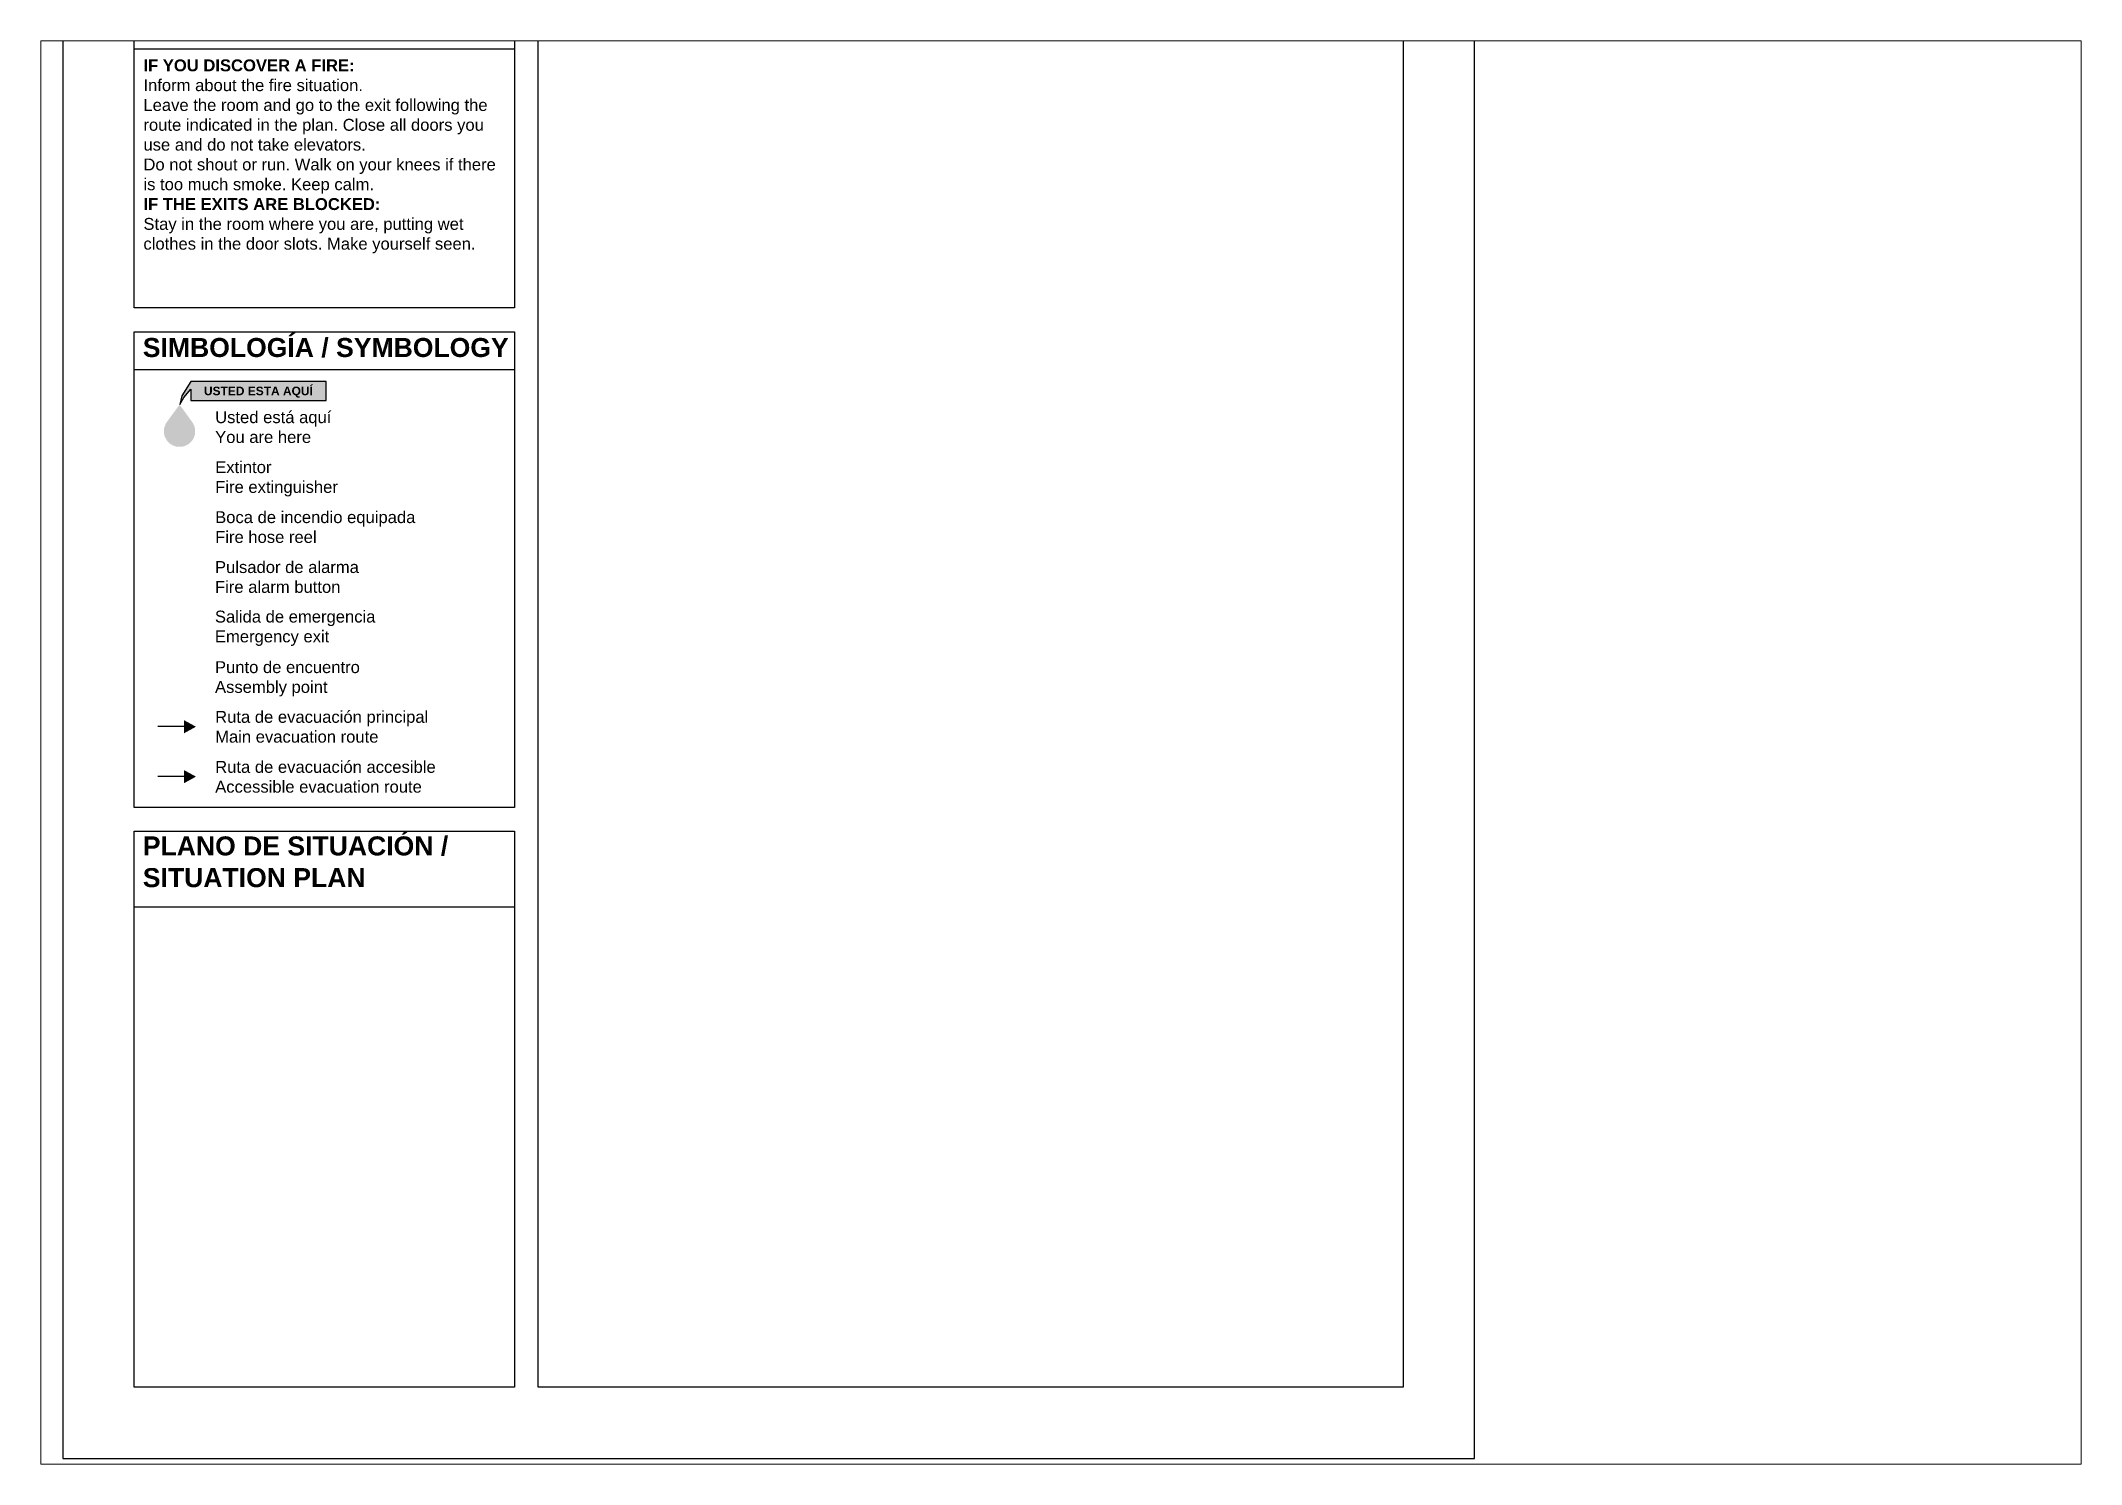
# Paper-space layout 'Layout1' of a CAD drawing. Extents: x 1.13 to 10.16, y 0.79 to 7.08.
# The model-space entities are those that its viewports show. They can reach past a viewport. Long polylines and large blocks are cut down to what shows.
import ezdxf
from ezdxf.enums import TextEntityAlignment as Align

# ---------------------------------------------------------------- set-up
doc = ezdxf.new("R2010")
doc.units = 0
doc.header["$MEASUREMENT"] = 0
doc.layers.add('Dimensiones A3', color=7, linetype='Continuous', plot=False)
doc.layers.add('Plano situación', color=7, linetype='Continuous')
doc.styles.add('21', font='arialbd_0.ttf', dxfattribs={"height": 1})

# ---------------------------------------------------------------- blocks, each defined once
blk = doc.blocks.new('USTEDAQUI')
h = blk.add_hatch(color=164)
h.dxf.hatch_style = 1
edge = h.paths.add_edge_path()
edge.add_spline(control_points=[(1.6, 7.04), (1.6, 7.04), (2.2, 7.04), (2.2, 7.04), (2.2, 7.04), (2.2, 7.04), (20.6, 7.04), (20.6, 7.04), (20.6, 7.04), (20.6, 7.04), (20.6, 4.4), (20.6, 4.4), (20.6, 4.4), (20.6, 4.4), (1.6, 4.4), (1.6, 4.4), (1.6, 4.4), (1.6, 4.4), (1.6, 5.98), (1.6, 5.98), (1.6, 5.98), (1.6, 5.98), (0.63, 4.82), (0.63, 4.82), (0.63, 4.82), (0.63, 4.82), (0.04, 3.8), (0.04, 3.8), (0.04, 3.8), (0.04, 3.8), (0.32, 5.05), (0.32, 5.05), (0.32, 5.05), (0.32, 5.05), (1.6, 7.04), (1.6, 7.04)], knot_values=[0, 0, 0, 0, 0.1, 0.1, 0.1, 0.1, 0.2, 0.2, 0.2, 0.2, 0.3, 0.3, 0.3, 0.3, 0.4, 0.4, 0.4, 0.4, 0.5, 0.5, 0.5, 0.5, 0.6, 0.6, 0.6, 0.6, 0.7, 0.7, 0.7, 0.7, 0.8, 0.8, 0.8, 0.8, 1, 1, 1, 1], degree=3, periodic=0)
h = blk.add_hatch(color=164)
h.dxf.hatch_style = 1
edge = h.paths.add_edge_path()
edge.add_spline(control_points=[(1.79, 1.37), (1.79, 1.37), (1.79, 1.37), (1.79, 1.37), (1.79, 1.37), (1.79, 1.37), (1.35, 1.98), (0.91, 2.58)], knot_values=[0.011111, 0.011111, 0.011111, 0.011111, 0.011111, 0.011111, 0.011111, 0.011111, 0.022222, 0.022222, 0.022222, 0.022222], degree=3, periodic=0)
edge.add_spline(control_points=[(0.91, 2.58), (0.47, 3.19), (0.02, 3.79), (0.02, 3.79), (0.02, 3.79), (-1.76, 1.37), (-1.76, 1.37), (-1.76, 1.37), (-1.76, 1.37), (-1.94, 1.07), (-1.94, 1.07), (-1.94, 1.07), (-1.94, 1.07), (-2.06, 0.76), (-2.06, 0.76)], knot_values=[0.911112, 0.911112, 0.911112, 0.911112, 0.922223, 0.922223, 0.922223, 0.966668, 0.966668, 0.966668, 0.966668, 0.98889, 0.98889, 0.98889, 0.98889, 1.011111, 1.011111, 1.011111, 1.011111], degree=3, periodic=0)
edge.add_spline(control_points=[(-2.06, 0.76), (-2.06, 0.76), (-2.06, 0.76), (-2.06, 0.76), (-2.06, 0.76), (-2.09, 0.65), (-2.12, 0.55), (-2.14, 0.45)], knot_values=[0.888889, 0.888889, 0.888889, 0.888889, 0.88889, 0.88889, 0.88889, 0.88889, 0.911112, 0.911112, 0.911112, 0.911112], degree=3, periodic=0)
edge.add_spline(control_points=[(-2.15, 0.39), (-2.17, 0.29), (-2.18, 0.18), (-2.18, 0.08)], knot_values=[0.822222, 0.822222, 0.822222, 0.822222, 0.844444, 0.844444, 0.844444, 0.844444], degree=3, periodic=0)
edge.add_spline(control_points=[(-2.18, 0.07), (-2.18, -0.15), (-2.15, -0.37), (-2.08, -0.58)], knot_values=[0.755556, 0.755556, 0.755556, 0.755556, 0.777778, 0.777778, 0.777778, 0.777778], degree=3, periodic=0)
edge.add_spline(control_points=[(-2.06, -0.63), (-2.03, -0.73), (-1.99, -0.82), (-1.94, -0.91)], knot_values=[0.688889, 0.688889, 0.688889, 0.688889, 0.711111, 0.711111, 0.711111, 0.711111], degree=3, periodic=0)
edge.add_spline(control_points=[(-1.93, -0.93), (-1.83, -1.12), (-1.71, -1.29), (-1.56, -1.45)], knot_values=[0.622222, 0.622222, 0.622222, 0.622222, 0.644444, 0.644444, 0.644444, 0.644444], degree=3, periodic=0)
edge.add_spline(control_points=[(-1.53, -1.48), (-1.53, -1.48), (-1.46, -1.54), (-1.46, -1.54)], knot_values=[0.577778, 0.577778, 0.577778, 0.577778, 0.6, 0.6, 0.6, 0.6], degree=3, periodic=0)
edge.add_spline(control_points=[(-1.46, -1.54), (-1.46, -1.54), (-1.46, -1.54), (-1.46, -1.54), (-1.46, -1.54), (-1.45, -1.55), (-1.44, -1.56), (-1.43, -1.57)], knot_values=[0.566667, 0.566667, 0.566667, 0.566667, 0.566667, 0.566667, 0.566667, 0.566667, 0.577778, 0.577778, 0.577778, 0.577778], degree=3, periodic=0)
edge.add_spline(control_points=[(-1.43, -1.57), (-1.42, -1.58), (-1.41, -1.59), (-1.4, -1.6), (-1.4, -1.6), (-1.4, -1.6), (-1.27, -1.71), (-1.27, -1.71), (-1.27, -1.71), (-1.27, -1.71), (-1.27, -1.71), (-1.27, -1.71)], knot_values=[0.533333, 0.533333, 0.533333, 0.533333, 0.544444, 0.544444, 0.544444, 0.544444, 0.566666, 0.566666, 0.566666, 0.566666, 0.566667, 0.566667, 0.566667, 0.566667], degree=3, periodic=0)
edge.add_spline(control_points=[(-1.27, -1.71), (-1.27, -1.71), (-1.2, -1.75), (-1.2, -1.75)], knot_values=[0.511111, 0.511111, 0.511111, 0.511111, 0.533333, 0.533333, 0.533333, 0.533333], degree=3, periodic=0)
edge.add_spline(control_points=[(-1.2, -1.75), (-1.2, -1.75), (-1.2, -1.75), (-1.2, -1.75), (-1.2, -1.75), (-0.94, -1.92), (-0.65, -2.04), (-0.32, -2.1), (-0.32, -2.1), (-0.32, -2.1), (-0.32, -2.1), (-0.32, -2.1)], knot_values=[0.488889, 0.488889, 0.488889, 0.488889, 0.488889, 0.488889, 0.488889, 0.488889, 0.511111, 0.511111, 0.511111, 0.511111, 0.511111, 0.511111, 0.511111, 0.511111], degree=3, periodic=0)
edge.add_spline(control_points=[(-0.32, -2.1), (-0.32, -2.1), (-0.32, -2.1), (-0.32, -2.1), (-0.32, -2.1)], knot_values=[0.466667, 0.466667, 0.466667, 0.466667, 0.488889, 0.488889, 0.488889, 0.488889, 0.488889], degree=3, periodic=0)
edge.add_spline(control_points=[(-0.32, -2.1), (-0.32, -2.1), (0.03, -2.11), (0.03, -2.11)], knot_values=[0.444445, 0.444445, 0.444445, 0.444445, 0.466667, 0.466667, 0.466667, 0.466667], degree=3, periodic=0)
edge.add_spline(control_points=[(0.03, -2.11), (0.03, -2.11), (0.03, -2.11), (0.03, -2.11), (0.03, -2.11), (0.03, -2.11), (0.35, -2.1), (0.35, -2.1), (0.35, -2.1), (0.35, -2.1), (0.35, -2.1), (0.35, -2.1)], knot_values=[0.422222, 0.422222, 0.422222, 0.422222, 0.422222, 0.422222, 0.422222, 0.422222, 0.444444, 0.444444, 0.444444, 0.444444, 0.444445, 0.444445, 0.444445, 0.444445], degree=3, periodic=0)
edge.add_spline(control_points=[(0.36, -2.1), (0.36, -2.1), (0.36, -2.1), (0.36, -2.1), (0.36, -2.1)], knot_values=[0.377778, 0.377778, 0.377778, 0.377778, 0.4, 0.4, 0.4, 0.4, 0.4], degree=3, periodic=0)
edge.add_spline(control_points=[(0.36, -2.1), (0.7, -2.04), (1.01, -1.91), (1.27, -1.73)], knot_values=[0.355556, 0.355556, 0.355556, 0.355556, 0.377778, 0.377778, 0.377778, 0.377778], degree=3, periodic=0)
edge.add_spline(control_points=[(1.27, -1.73), (1.27, -1.73), (1.27, -1.73), (1.27, -1.73), (1.27, -1.73), (1.27, -1.73), (1.31, -1.71), (1.31, -1.71), (1.31, -1.71), (1.31, -1.71), (1.31, -1.71), (1.31, -1.71)], knot_values=[0.333333, 0.333333, 0.333333, 0.333333, 0.333333, 0.333333, 0.333333, 0.333333, 0.355556, 0.355556, 0.355556, 0.355556, 0.355556, 0.355556, 0.355556, 0.355556], degree=3, periodic=0)
edge.add_spline(control_points=[(1.37, -1.66), (1.37, -1.66), (1.37, -1.66), (1.37, -1.66), (1.37, -1.66), (1.41, -1.63), (1.45, -1.59), (1.48, -1.56)], knot_values=[0.288889, 0.288889, 0.288889, 0.288889, 0.288889, 0.288889, 0.288889, 0.288889, 0.311111, 0.311111, 0.311111, 0.311111], degree=3, periodic=0)
edge.add_spline(control_points=[(1.58, -1.48), (1.58, -1.48), (1.63, -1.42), (1.63, -1.42)], knot_values=[0.244445, 0.244445, 0.244445, 0.244445, 0.266666, 0.266666, 0.266666, 0.266666], degree=3, periodic=0)
edge.add_spline(control_points=[(1.63, -1.42), (1.63, -1.42), (1.63, -1.42), (1.63, -1.42), (1.63, -1.42), (1.84, -1.2), (2, -0.93), (2.09, -0.64)], knot_values=[0.222222, 0.222222, 0.222222, 0.222222, 0.222223, 0.222223, 0.222223, 0.222223, 0.244445, 0.244445, 0.244445, 0.244445], degree=3, periodic=0)
edge.add_spline(control_points=[(2.09, -0.64), (2.09, -0.64), (2.09, -0.64), (2.09, -0.64), (2.09, -0.64), (2.09, -0.64), (2.11, -0.6), (2.11, -0.6), (2.11, -0.6), (2.11, -0.6), (2.11, -0.6), (2.11, -0.6)], knot_values=[0.2, 0.2, 0.2, 0.2, 0.2, 0.2, 0.2, 0.2, 0.222222, 0.222222, 0.222222, 0.222222, 0.222222, 0.222222, 0.222222, 0.222222], degree=3, periodic=0)
edge.add_spline(control_points=[(2.12, -0.57), (2.18, -0.38), (2.21, -0.17), (2.21, 0.04)], knot_values=[0.155556, 0.155556, 0.155556, 0.155556, 0.177778, 0.177778, 0.177778, 0.177778], degree=3, periodic=0)
edge.add_spline(control_points=[(2.21, 0.12), (2.21, 0.22), (2.2, 0.32), (2.18, 0.42)], knot_values=[0.088889, 0.088889, 0.088889, 0.088889, 0.111111, 0.111111, 0.111111, 0.111111], degree=3, periodic=0)
edge.add_spline(control_points=[(2.18, 0.42), (2.18, 0.42), (2.18, 0.42), (2.18, 0.42), (2.18, 0.42), (2.17, 0.53), (2.14, 0.64), (2.11, 0.76)], knot_values=[0.066667, 0.066667, 0.066667, 0.066667, 0.066667, 0.066667, 0.066667, 0.066667, 0.088889, 0.088889, 0.088889, 0.088889], degree=3, periodic=0)
edge.add_spline(control_points=[(2.11, 0.76), (2.11, 0.76), (2.11, 0.76), (2.11, 0.76), (2.11, 0.76), (2.11, 0.76), (1.97, 1.07), (1.97, 1.07)], knot_values=[0.044445, 0.044445, 0.044445, 0.044445, 0.044445, 0.044445, 0.044445, 0.044445, 0.066667, 0.066667, 0.066667, 0.066667], degree=3, periodic=0)
edge.add_spline(control_points=[(1.97, 1.07), (1.97, 1.07), (1.97, 1.07), (1.97, 1.07), (1.97, 1.07), (1.97, 1.07), (1.79, 1.37), (1.79, 1.37)], knot_values=[0.022222, 0.022222, 0.022222, 0.022222, 0.022223, 0.022223, 0.022223, 0.022223, 0.044445, 0.044445, 0.044445, 0.044445], degree=3, periodic=0)
at = {"color": 164}
blk.add_open_spline([(1.6, 7.04), (1.6, 7.04), (2.2, 7.04), (2.2, 7.04), (2.2, 7.04), (2.2, 7.04), (20.6, 7.04), (20.6, 7.04), (20.6, 7.04), (20.6, 7.04), (20.6, 4.4), (20.6, 4.4), (20.6, 4.4), (20.6, 4.4), (1.6, 4.4), (1.6, 4.4), (1.6, 4.4), (1.6, 4.4), (1.6, 5.98), (1.6, 5.98), (1.6, 5.98), (1.6, 5.98), (0.63, 4.82), (0.63, 4.82), (0.63, 4.82), (0.63, 4.82), (0.04, 3.8), (0.04, 3.8), (0.04, 3.8), (0.04, 3.8), (0.32, 5.05), (0.32, 5.05), (0.32, 5.05), (0.32, 5.05), (1.6, 7.04), (1.6, 7.04)], degree=3, knots=[0, 0, 0, 0, 0.1, 0.1, 0.1, 0.1, 0.2, 0.2, 0.2, 0.2, 0.3, 0.3, 0.3, 0.3, 0.4, 0.4, 0.4, 0.4, 0.5, 0.5, 0.5, 0.5, 0.6, 0.6, 0.6, 0.6, 0.7, 0.7, 0.7, 0.7, 0.8, 0.8, 0.8, 0.8, 1, 1, 1, 1], dxfattribs=at)
at = {"color": 7, "true_color": 0xffffff, "style": '21'}
blk.add_text('USTED ESTA AQUÍ', height=1.2, dxfattribs=at).set_placement((11.08, 5.72), align=Align.MIDDLE_CENTER)

msp = doc.modelspace()

# ---------------------------------------------------------------- hatches: boundary and pattern name
at = {"true_color": 0x008d5a}
h = msp.add_hatch(color=126, dxfattribs=at)
h.dxf.hatch_style = 1
h.paths.add_polyline_path([(25.45, 152.4), (28, 153.8), (25.45, 155.19)])
h = msp.add_hatch(color=126, dxfattribs=at)
h.dxf.hatch_style = 1
h.paths.add_polyline_path([(25.45, 152.4), (28, 153.8), (25.45, 155.19)])
at = {"true_color": 0x0033ab}
h = msp.add_hatch(color=164, dxfattribs=at)
h.dxf.hatch_style = 1
h.paths.add_polyline_path([(25.45, 141.9), (28, 143.3), (25.45, 144.69)])
h = msp.add_hatch(color=164, dxfattribs=at)
h.dxf.hatch_style = 1
h.paths.add_polyline_path([(25.45, 141.9), (28, 143.3), (25.45, 144.69)])

# ---------------------------------------------------------------- linework, layer by layer
at = {"color": 126, "true_color": 0x008d5a}
msp.add_line((26.54, 153.82), (19.97, 153.82), dxfattribs=at)
at = {"color": 126, "linetype": 'Continuous', "true_color": 0x008d5a}
msp.add_line((26.54, 153.82), (19.97, 153.82), dxfattribs=at)
at = {"color": 164, "true_color": 0x0033ab}
msp.add_line((26.54, 143.32), (19.97, 143.32), dxfattribs=at)
at = {"color": 164, "linetype": 'Continuous', "true_color": 0x0033ab}
msp.add_line((26.54, 143.32), (19.97, 143.32), dxfattribs=at)
for points in [[(100, 379.9), (281.98, 379.9), (281.98, 14.89), (100, 14.89)], [(15, 304.26), (95, 304.26), (95, 241.86), (15, 241.86)], [(15, 304.26), (95, 304.26), (95, 296.28), (15, 296.28)], [(15, 236.86), (95, 236.86), (95, 136.8), (15, 136.8)], [(15, 236.86), (95, 236.86), (95, 228.88), (15, 228.88)]]:
    msp.add_lwpolyline(points, close=True)
at = {"layer": 'Dimensiones A3'}
msp.add_lwpolyline([(0, 419.9), (0, -0.11), (296.98, -0.11), (296.98, 419.9), (0, 419.9)], close=True, dxfattribs=at)
at = {"layer": 'Plano situación'}
for points in [[(15, 131.8), (95, 131.8), (95, 115.84), (15, 115.84)], [(15, 131.8), (95, 131.8), (95, 14.89), (15, 14.89)]]:
    msp.add_lwpolyline(points, close=True, dxfattribs=at)

# ---------------------------------------------------------------- block references
at = {"xscale": 1.5, "yscale": 1.5, "zscale": 1.5}
msp.add_blockref('USTEDAQUI', (24.51, 215.83), dxfattribs=at)

# ---------------------------------------------------------------- texts
at = {"char_height": 4, "attachment_point": 1}
for s, width, insert in [('\\pxt2.5;{\\fArial|b1|i0|c0|p34;IN THE EVENT OF FIRE}', 77.5736, (16.81, 302.36)), ('\\pxt2.5;{\\fArial|b1|i0|c0|p34;SIMBOLOGÍA / SYMBOLOGY}', 93.1858, (16.81, 235.55))]:
    msp.add_mtext_dynamic_manual_height_columns(s, width=width, gutter_width=0, heights=[7.2], dxfattribs=dict(at, insert=insert))
at = {"char_height": 2.5, "attachment_point": 1}
for s, insert, width in [('\\pxa0.8;{\\fArial|b1|i0|c0|p34;IF YOU DISCOVER A FIRE:\\P\\fArial|b0|i0|c0|p34;Inform about the fire situation.\\PLeave the room and go to the exit following the route indicated in the plan. Close all doors you use and do not take elevators.\\PDo not shout or run. Walk on your knees if there is too much smoke. Keep calm.\\P\\fArial|b1|i0|c0|p34;IF THE EXITS ARE BLOCKED:\\P\\fArial|b0|i0|c0|p34;Stay in the room where you are, putting wet clothes in the door slots. Make yourself seen. }', (16.94, 294.13), 76.4746), ('\\pxt4;{\\fArial|b0|i0|c0|p34;Usted está aquí\\PYou are here }', (32.03, 220.14), 70.6578), ('\\pxt4;{\\fArial|b0|i0|c0|p34;Extintor\\PFire extinguisher}', (32.04, 209.64), 70.6578), ('\\pxt4;{\\fArial|b0|i0|c0|p34;Boca de incendio equipada\\PFire hose reel}', (32.03, 199.12), 70.6578), ('\\pxt4;{\\fArial|b0|i0|c0|p34;Pulsador de alarma\\PFire alarm button}', (32, 188.62), 70.6578), ('\\pxt4;{\\fArial|b0|i0|c0|p34;Salida de emergencia\\PEmergency exit}', (31.98, 178.21), 70.6578), ('\\pxt4;{\\fArial|b0|i0|c0|p34;Punto de encuentro\\PAssembly point}', (32, 167.58), 70.6578), ('\\pxt4;{\\fArial|b0|i0|c0|p34;Ruta de evacuación principal \\PMain evacuation route}', (32.03, 157.12), 70.6578), ('\\pxt4;{\\fArial|b0|i0|c0|p34;Ruta de evacuación accesible\\PAccessible evacuation route}', (32.04, 146.6), 70.6578)]:
    msp.add_mtext(s, dxfattribs=dict(at, insert=insert, width=width))
at = {"layer": 'Plano situación', "insert": (16.81, 130.73), "char_height": 4, "attachment_point": 1}
msp.add_mtext_dynamic_manual_height_columns('\\pxt2.5;{\\fArial|b1|i0|c0|p34;PLANO DE SITUACIÓN / SITUATION PLAN}', width=77.7701, gutter_width=0, heights=[17.93], dxfattribs=at)

psp = doc.layouts.get("Layout1")

# ---------------------------------------------------------------- viewports
at = {"layer": '0'}
psp.add_viewport(center=(5.6421, 3.9338), size=(9.0273, 6.294), view_center_point=(210.0071, 148.3791), view_height=299.327464, dxfattribs=at)

doc.saveas('drawing.dxf')
